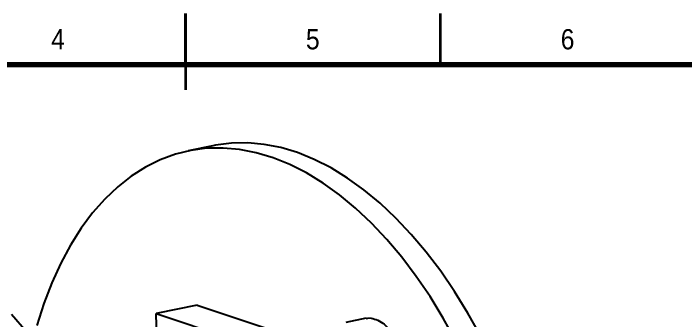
# Model space of a CAD drawing. Header units: millimetres. Extents: x 0 to 420, y 0 to 297.
# Drawn here: x 176.2 to 308.1, y 236.7 to 297 of the extents above; entities that cross this region are included whole.
import ezdxf

# ---------------------------------------------------------------- set-up
doc = ezdxf.new("R2010")
doc.units = ezdxf.units.MM
doc.styles.add('SLDTEXTSTYLE0', font='GOTHIC.TTF', dxfattribs={"width": 0.913})

msp = doc.modelspace()

# ---------------------------------------------------------------- linework, layer by layer
at = {"color": 7, "linetype": 'Continuous', "lineweight": 35}
for p, q in [((210, 297), (210, 282)), ((210, 287), (210, 297)), ((260, 287), (260, 297))]:
    msp.add_line(p, q, dxfattribs=at)
at = {"color": 7, "linetype": 'Continuous', "lineweight": 70}
msp.add_line((10, 287), (410, 287), dxfattribs=at)
at = {"color": 7, "linetype": 'Continuous', "lineweight": 25}
for p, q in [((215.33, 271.01), (210.5, 270.01)), ((212.29, 239.74), (204.25, 238.07)), ((212.29, 239.74), (233.67, 232.64)), ((204.34, 233.1), (204.25, 238.07)), ((204.25, 238.07), (230.04, 229.51)), ((245.44, 237.19), (241.42, 236.36)), ((245.45, 237.14), (246.07, 237.23))]:
    msp.add_line(p, q, dxfattribs=at)
at = {"color": 7, "linetype": 'Continuous', "lineweight": 25, "flags": 128}
for points in [[(263.04, 232.75), (260.57, 237.18), (257.97, 241.4), (255.25, 245.39), (252.41, 249.14), (249.47, 252.62), (246.45, 255.84), (243.34, 258.76), (240.18, 261.38), (236.97, 263.69), (233.72, 265.68), (230.44, 267.34), (227.16, 268.67), (223.87, 269.65), (220.61, 270.29), (217.38, 270.58), (214.19, 270.53), (211.05, 270.12), (207.99, 269.37), (205.01, 268.27), (202.12, 266.84), (199.34, 265.07), (196.68, 262.97), (194.15, 260.56), (191.75, 257.84), (189.51, 254.82), (187.42, 251.52), (185.5, 247.95), (183.75, 244.12), (182.19, 240.05), (180.81, 235.76)], [(275.39, 216.61), (274.37, 219.37), (272.36, 224.33), (270.19, 229.13), (267.87, 233.75), (265.4, 238.18), (262.79, 242.4), (260.07, 246.39), (257.23, 250.14), (254.29, 253.63), (251.27, 256.84), (248.17, 259.76), (245, 262.38), (241.79, 264.69), (238.54, 266.68), (235.26, 268.34), (231.98, 269.67), (228.7, 270.65), (225.43, 271.29), (222.2, 271.58), (219.01, 271.53), (215.88, 271.12), (215.33, 271.01)], [(175.84, 237.98), (178.79, 234.54)]]:
    msp.add_lwpolyline(points, dxfattribs=at)
at = {"color": 7, "linetype": 'Continuous', "lineweight": 25}
msp.add_open_spline([(246.07, 237.23), (246.51, 237.14), (247.39, 236.97), (248.63, 236.33), (249.7, 235.28), (250.95, 233.84), (252.43, 232.29), (253.69, 230.24), (254.76, 228.81), (255.5, 227.52), (256.22, 226.4), (257.07, 225.13), (258.04, 223.5), (259.5, 221.08), (260.98, 218.19), (262.4, 214.93), (263.43, 211.9), (264.04, 209.64), (264.23, 208.38), (264.27, 208.14)], degree=3, knots=[0, 0, 0, 0, 0.0552273, 0.1104703, 0.153852, 0.197311, 0.2840962, 0.3523934, 0.3958536, 0.4393155, 0.4734578, 0.5075958, 0.5685868, 0.6295457, 0.7401319, 0.8270302, 0.9046054, 0.9821514, 1, 1, 1, 1], dxfattribs=at)

# ---------------------------------------------------------------- texts
at = {"color": 7, "linetype": 'Continuous', "lineweight": 0, "char_height": 3.97, "attachment_point": 2, "style": 'SLDTEXTSTYLE0'}
for s, insert in [('4', (184.96, 293.92)), ('5', (234.96, 293.92)), ('6', (284.96, 293.92))]:
    msp.add_mtext(s, dxfattribs=dict(at, insert=insert))

doc.saveas('drawing.dxf')
